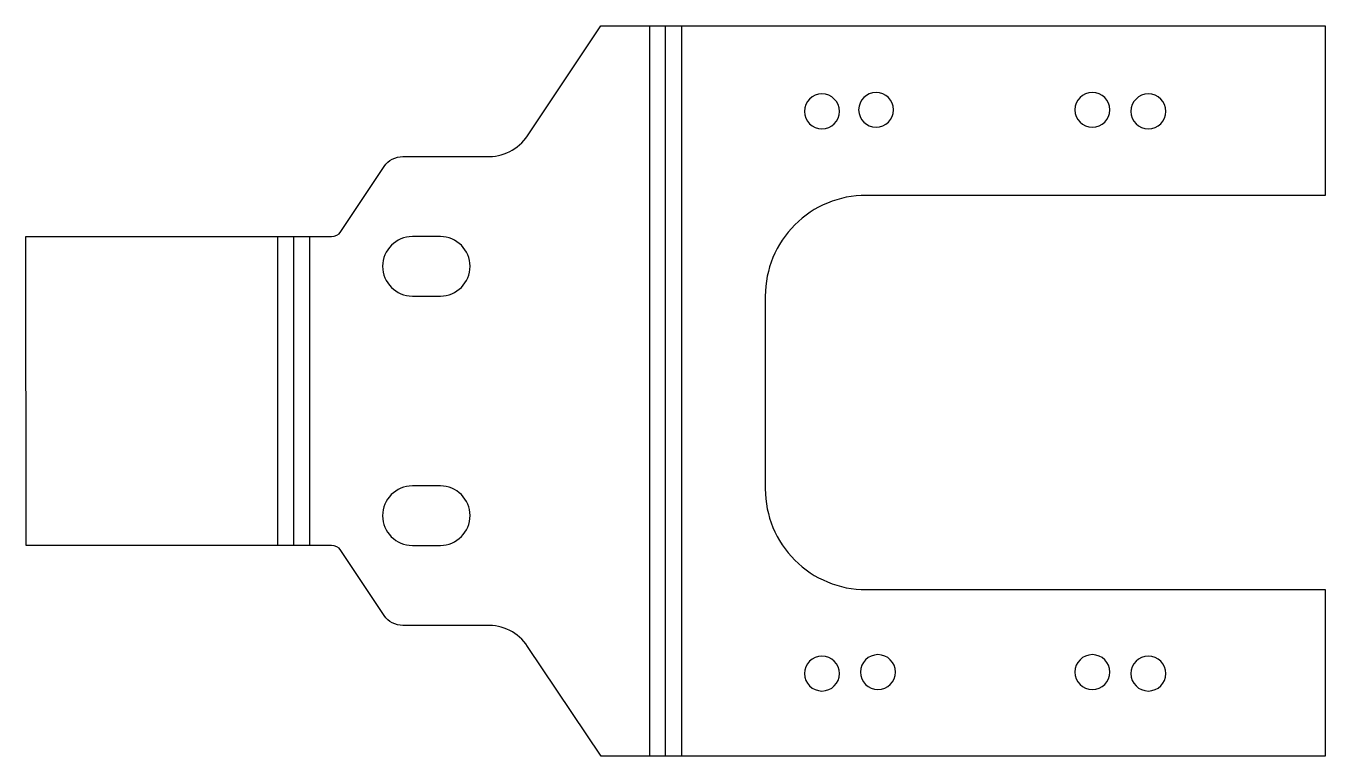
# Model space of a CAD drawing. Header units: inches. Extents: x -5.9 to 5.8, y 0 to 6.5.
import ezdxf

# ---------------------------------------------------------------- set-up
doc = ezdxf.new("R2010")
doc.units = ezdxf.units.IN

msp = doc.modelspace()

# ---------------------------------------------------------------- linework, layer by layer
at = {"layer": 'BEND'}
for p, q in [((-0.141, 0), (-0.141, 6.525)), ((-3.463, 1.882), (-3.463, 4.642))]:
    msp.add_line(p, q, dxfattribs=at)
at = {"layer": 'BEND_EXTENT'}
for p, q in [((-0.283, 0), (-0.283, 6.525)), ((0, 6.525), (0, 0)), ((-3.604, 1.882), (-3.605, 4.642)), ((-3.322, 4.642), (-3.322, 1.882))]:
    msp.add_line(p, q, dxfattribs=at)
at = {"layer": 'INTERIOR_PROFILES'}
for points in [[(-2.403, 4.642, 1), (-2.403, 4.111), (-2.153, 4.111, 1), (-2.153, 4.642)], [(-2.403, 1.882), (-2.153, 1.883, 1), (-2.153, 2.414), (-2.403, 2.414, 1)]]:
    msp.add_lwpolyline(points, format="xyb", close=True, dxfattribs=at)
at = {"layer": 'INTERIOR_PROFILES', "extrusion": (0, 0, -1)}
for centre in [(-1.74, 5.775), (-3.672, 5.775), (-1.256, 5.761), (-4.172, 5.761), (-1.256, 0.737), (-1.756, 0.75), (-3.672, 0.75), (-4.172, 0.737)]:
    msp.add_circle(centre, 0.156, dxfattribs=at)
at = {"layer": 'OUTER_PROFILES'}
msp.add_lwpolyline([(5.75, 1.487), (5.75, 0), (0, 0), (-0.283, 0), (-0.717, 0), (-1.373, 0.98, 0.263516), (-1.743, 1.167), (-2.488, 1.167, -0.250841), (-2.654, 1.256), (-3.042, 1.838, 0.250841), (-3.125, 1.882), (-5.854, 1.882), (-5.855, 4.642), (-3.125, 4.642, 0.25087), (-3.042, 4.687), (-2.654, 5.269, -0.25087), (-2.488, 5.358), (-1.743, 5.358, 0.263516), (-1.373, 5.544), (-0.718, 6.525), (-0.283, 6.525), (0, 6.525), (5.75, 6.525), (5.75, 5.011), (1.65, 5.011, 0.414214), (0.75, 4.111), (0.75, 2.387, 0.414214), (1.65, 1.487)], format="xyb", close=True, dxfattribs=at)

doc.saveas('drawing.dxf')
